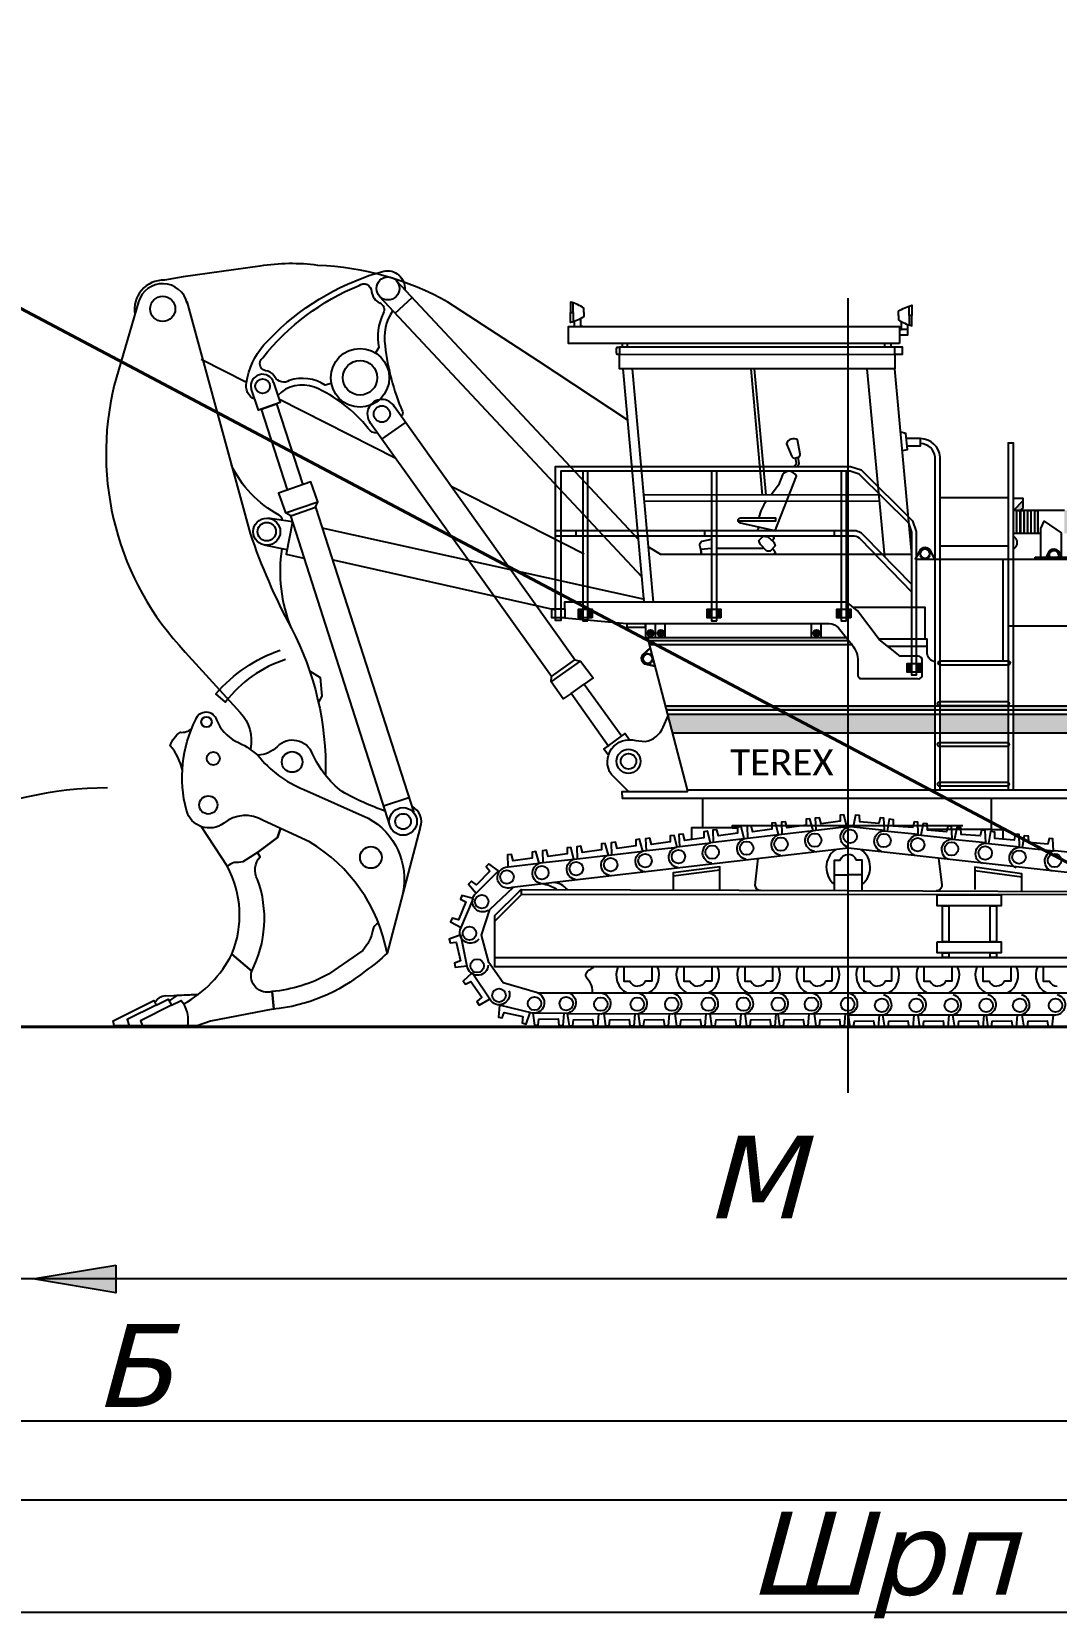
# Model space of a CAD drawing. Header units: millimetres. Extents: x -1138 to 1768, y 100 to 1081.
# Drawn here: x 1046.17 to 1077.08, y 644.19 to 692.06 of the extents above; entities that cross this region are included whole.
import ezdxf

# ---------------------------------------------------------------- set-up
doc = ezdxf.new("R2010")
doc.units = ezdxf.units.MM
doc.linetypes.add('ACAD_ISO04W100', pattern=[30, 24, -3, 0, -3])
for name, color, linetype in [('НАДЗЕМКА', 7, 'Continuous'), ('ТРАНСПОРТ', 7, 'Continuous'), ('Уступ', 7, 'Continuous')]:
    doc.layers.add(name, color=color, linetype=linetype)
doc.styles.get("Standard").update_dxf_attribs({"font": 'calibri.ttf'})
doc.styles.add('стиль1', font='verdanai.ttf', dxfattribs={"height": 2.5})

# ---------------------------------------------------------------- blocks, each defined once
blk = doc.blocks.new('A$C3CF263E0')
at = {"layer": 'ТРАНСПОРТ'}
blk.add_lwpolyline([(0.168, 0.167), (0.094, 0.222), (0.075, 0.201), (0.103, 0.166), (0.003, 0.062), (-0.036, 0.091), (-0.059, 0.069), (0, 0)], dxfattribs=at)
blk.add_lwpolyline([(0.09, -0.131, -0.821388), (-0.014, -0.014), (0.168, 0.167)], format="xyb", dxfattribs=at)
blk.add_circle((0.041, -0.064), 0.0509, dxfattribs=at)
blk = doc.blocks.new('A$C2AB452B3')
at = {"layer": 'ТРАНСПОРТ'}
h = blk.add_hatch(color=256, dxfattribs=at)
h.dxf.hatch_style = 1
h.paths.add_polyline_path([(7.291, 15.966), (7.137, 15.966), (7.137, 14.889), (7.291, 14.889)])
h.paths.add_polyline_path([(6.945, 15.584), (6.832, 15.584), (6.832, 14.889), (6.945, 14.889)])
h.paths.add_polyline_path([(6.613, 15.584), (6.523, 15.584), (6.523, 14.889), (6.613, 14.889)])
h.paths.add_polyline_path([(5.719, 15.584), (5.629, 15.584), (5.629, 14.889), (5.719, 14.889)])
h.paths.add_polyline_path([(5.42, 15.584), (5.3, 15.584), (5.3, 14.889), (5.42, 14.889)])
h.paths.add_polyline_path([(5.089, 15.584), (4.972, 15.584), (4.972, 14.889), (5.089, 14.889)])
h.paths.add_polyline_path([(5.266, 15.869), (4.99, 15.584), (5.178, 15.584), (5.266, 15.657)])
h = blk.add_hatch(color=256, dxfattribs=at)
h.dxf.hatch_style = 1
h.paths.add_polyline_path([(-8.141, 12.347), (-8.012, 12.347), (-8.012, 12.61), (-8.141, 12.61)])
h.paths.add_polyline_path([(-7.723, 12.61), (-7.852, 12.61), (-7.852, 12.347), (-7.723, 12.347)])
h = blk.add_hatch(color=256, dxfattribs=at)
h.dxf.hatch_style = 1
h.paths.add_polyline_path([(-4.258, 12.347), (-4.129, 12.347), (-4.129, 12.61), (-4.258, 12.61)])
h.paths.add_polyline_path([(-3.839, 12.61), (-3.969, 12.61), (-3.969, 12.347), (-3.839, 12.347)])
h = blk.add_hatch(color=256, dxfattribs=at)
h.dxf.hatch_style = 1
h.paths.add_polyline_path([(-0.342, 12.347), (-0.213, 12.347), (-0.213, 12.61), (-0.342, 12.61)])
h.paths.add_polyline_path([(0.076, 12.61), (-0.053, 12.61), (-0.053, 12.347), (0.076, 12.347)])
h = blk.add_hatch(color=256, dxfattribs=at)
h.dxf.hatch_style = 1
h.paths.add_polyline_path([(-5.865, 11.882, 1), (-6.069, 11.882, 1)])
h = blk.add_hatch(color=256, dxfattribs=at)
h.dxf.hatch_style = 1
h.paths.add_polyline_path([(-5.55, 11.882, 1), (-5.753, 11.882, 1)])
h = blk.add_hatch(color=256, dxfattribs=at)
h.dxf.hatch_style = 1
h.paths.add_polyline_path([(-0.855, 11.882, 1), (-1.059, 11.882, 1)])
h = blk.add_hatch(color=256, dxfattribs=at)
h.dxf.hatch_style = 1
h.paths.add_polyline_path([(1.907, 10.966), (1.777, 10.966), (1.777, 10.703), (1.907, 10.703)])
h.paths.add_polyline_path([(2.196, 10.966), (2.067, 10.966), (2.067, 10.703), (2.196, 10.703)])
h = blk.add_hatch(color=256, dxfattribs=at)
h.dxf.hatch_style = 1
h.paths.add_polyline_path([(17.066, 9.679), (15.385, 9.679), (15.385, 9.562), (17.066, 9.562)])
h.paths.add_polyline_path([(15.385, 9.679), (14.045, 9.679), (14.045, 9.562), (15.385, 9.562)])
h.paths.add_polyline_path([(13.945, 9.679), (7.728, 9.679), (7.728, 9.562), (13.945, 9.562)])
h.paths.add_polyline_path([(7.639, 9.679), (4.972, 9.679), (4.972, 9.562), (7.639, 9.562)])
h.paths.add_polyline_path([(4.82, 9.679), (2.775, 9.679), (2.775, 9.562), (4.82, 9.562)])
h.paths.add_polyline_path([(2.623, 9.679), (0, 9.679), (0, 9.562), (2.623, 9.562)])
h.paths.add_polyline_path([(0, 9.679), (-5.51, 9.679), (-5.48, 9.562), (0, 9.562)])
h = blk.add_hatch(color=256, dxfattribs=at)
h.dxf.hatch_style = 1
h.paths.add_polyline_path([(-4, 9.428), (-5.445, 9.428), (-5.299, 8.867), (-4, 8.867)])
h.paths.add_polyline_path([(0, 9.428), (-4, 9.428), (-4, 8.867), (0, 8.867)])
h.paths.add_polyline_path([(2.623, 9.428), (0, 9.428), (0, 8.867), (2.623, 8.867)])
h.paths.add_polyline_path([(4.82, 9.428), (2.775, 9.428), (2.775, 8.867), (4.82, 8.867)])
h.paths.add_polyline_path([(7.639, 9.428), (4.972, 9.428), (4.972, 8.867), (7.639, 8.867)])
h.paths.add_polyline_path([(13.945, 9.428), (7.728, 9.428), (7.728, 8.867), (13.945, 8.867)])
h.paths.add_polyline_path([(15.385, 9.428), (14.045, 9.428), (14.045, 8.867), (15.385, 8.867)])
h.paths.add_polyline_path([(17.066, 9.428), (15.385, 9.428), (15.385, 8.867), (17.066, 8.867)])
for points in [[(-6.649, 18.303), (-9.342, 20.086), (-12.079, 21.868, 0.118047), (-16, 22.977, 0.074309), (-17.748, 22.953), (-20.061, 22.629), (-20.629, 22.533, 0.471138), (-21.521, 21.495)], [(-17.904, 18.937, -0.350374), (-18.158, 19.443, -0.140595), (-17.631, 20.576, -0.125997), (-14.432, 22.677), (-14.015, 22.805, -0.500418), (-13.381, 22.25)], [(-15.595, 19.415), (-15.776, 19.368, 0.218295), (-16.864, 19.505, -0.43092), (-17.292, 19.599, 0.16189), (-17.507, 19.787, -0.744802), (-17.663, 20.191, -0.127594), (-14.759, 22.373, -0.596631), (-14.381, 22.194, 0.275996), (-14.135, 21.845, -0.424802), (-14.028, 21.529, 0.161303), (-14.166, 20.502), (-14.266, 20.339)], [(-21.409, 21.877), (-22.143, 19.365, 0.255345), (-20, 11.311), (-18.345, 9.486, -0.24454), (-18.033, 8.396)], [(-19.957, 21.891), (-18.045, 14.888, 0.040305), (-16.807, 12.037, -0.127052), (-15.769, 7.62)], [(-13.738, 21.615, 0.19965), (-13.973, 20.546, 0.07345), (-13.448, 18.567, -0.283672), (-13.486, 18.425)], [(-7.975, 21.56), (-7.975, 21.687, 0.083798), (-8.379, 21.869), (-8.379, 21.56), (-8.299, 21.56), (-8.299, 21.846)], [(-7.975, 21.56), (-7.975, 21.433, -0.083798), (-8.379, 21.251), (-8.379, 21.56), (-8.299, 21.56), (-8.299, 21.275)], [(1.514, 21.464), (1.514, 21.591, -0.083798), (1.918, 21.773), (1.918, 21.464), (1.839, 21.464), (1.839, 21.75)], [(1.514, 21.464), (1.514, 21.337, 0.083798), (1.918, 21.155), (1.918, 21.464), (1.839, 21.464), (1.839, 21.178)], [(-14.199, 17.919, -0.295948), (-14.48, 18.057, 0.125317), (-16.105, 19.301, 0.308094), (-17.21, 19.05)], [(2.775, 7.155), (2.775, 17.196), (2.775, 17.196, 0.38592), (2.182, 17.75)], [(2.623, 7.155), (2.623, 17.196, 0.378276), (2.18, 17.599)], [(-17.064, 15.287, 0.217489), (-17.172, 15.445, -0.16271), (-18.611, 16.96)], [(-2.21, 14.948), (-1.562, 16.619), (-1.562, 16.619), (-1.562, 16.619, 0.290385), (-1.773, 16.764, 0.211379), (-1.983, 16.662), (-2.105, 16.348), (-2.323, 16.058)], [(-2.465, 15.869, 0.1189), (-2.695, 15.373)], [(-2.201, 14.972), (-3.25, 15.203, -0.904518), (-3.25, 15.363), (-2.195, 15.363), (-2.195, 15.258), (-3.319, 15.258)], [(1.921, 13.349), (0.495, 14.811, 0.182084), (0.192, 14.972), (-8.827, 14.972)], [(1.921, 13.12), (0.377, 14.703, 0.17766), (0.181, 14.812), (-8.827, 14.812)], [(-4.129, 14.434), (-4.45, 14.402), (-4.425, 14.254), (-4.45, 14.402), (-4.473, 14.53, -0.379442), (-4.402, 14.654), (-4.129, 14.722)], [(2.052, 11.183), (1.921, 11.183), (1.568, 11.183), (0.936, 11.695), (0.28, 12.559), (0.28, 12.559), (0.28, 12.559), (0, 12.788, 0.180737), (-0.063, 12.812), (-4, 12.812), (-5.895, 12.812), (-8.556, 12.812), (-8.554, 12.339), (-6.683, 12.17)], [(-6.683, 12.17), (-0.573, 12.17, -0.200368), (-0.29, 12.037), (0.117, 11.525, -0.167262), (0.292, 11.041), (0.292, 10.621, 0.430228), (0.408, 10.511), (0.408, 10.511), (0.408, 10.511), (2.083, 10.511, 0.377022), (2.228, 10.584), (2.228, 11.096, 0.394434), (2.052, 11.183)], [(2.623, 11.01, -0.316179), (2.382, 11.263), (2.382, 11.696), (0.936, 11.696)], [(-16.977, 11.082, 0.156184), (-18.783, 9.804), (-19.077, 10.054, -0.131922), (-17.142, 11.369)], [(-12.918, 6.014), (-13.912, 2.23, 0.21643), (-16.254, 5.584), (-17.65, 6.232, 0.310778), (-18.84, 6.151, -0.538963), (-19.966, 6.538, -0.179514), (-19.686, 9.281, -0.732371), (-19.057, 9.266, 0.178747), (-18.483, 8.62, -0.081265), (-17.815, 8.201, 0.131237), (-16.422, 7.165), (-14.485, 6.301, -0.32974), (-13.437, 4.037)], [(-6.631, 7.1), (-7.147, 7.619, -0.703321), (-6.411, 8.641), (-6.127, 8.617, 0.275118), (-5.586, 9.05), (-5.434, 9.387)], [(-20.087, 7.747, 0.124555), (-20.456, 8.484, -0.188127), (-20.148, 8.892, 0.221721), (-19.809, 9.003)], [(-13.968, 6.512, -0.044741), (-15.267, 7.102, -0.131416), (-16.158, 8.242, 0.540848), (-17.227, 8.453, -0.18181), (-17.815, 8.201)], [(-13.912, 2.23, -0.054478), (-14.567, 1.696, -0.150848), (-17.36, 0.534), (-19.237, 0.171), (-19.643, 0.037), (-22.142, 0.037), (-22.181, 0.188), (-20.952, 0.796), (-20.882, 0.656), (-20.513, 0.839), (-20.421, 0.653), (-20.124, 0.799), (-20.049, 0.695, 0.149091), (-18.596, 2.196, 0.225698), (-18.732, 4.841), (-19.508, 6.041)], [(-14.169, 3.131, 0.267632), (-14.338, 2.926, -0.130298), (-14.649, 2.308), (-15.68, 1.593, -0.102255), (-17.381, 1.067), (-17.333, 0.537), (-17.381, 1.067, -0.590725), (-17.997, 1.684), (-18.596, 2.196), (-17.997, 1.684, 0.207451), (-17.817, 4.446, -0.32437), (-17.746, 5.134), (-17.821, 5.261), (-17.22, 5.721), (-17.127, 5.989), (-17.22, 5.721), (-17.821, 5.261), (-18.262, 4.983), (-18.262, 4.983, -0.053615), (-18.523, 4.959, 0.131455), (-18.732, 4.841)], [(-3.078, 5.062, -0.821388), (-3.116, 5.687), (-2.099, 5.808)], [(-2.041, 5.183, -0.821388), (-2.079, 5.808), (-1.061, 5.928)], [(-1.021, 5.303, -0.821388), (-1.059, 5.929), (-0.041, 6.049)], [(-0.026, 5.427, -0.821388), (0.074, 6.045), (1.093, 5.939)], [(0.993, 5.302, -0.821388), (1.093, 5.92), (2.112, 5.814)], [(2.012, 5.177, -0.821388), (2.112, 5.795), (3.131, 5.689)], [(-7.178, 4.563, -0.821388), (-7.216, 5.188), (-6.198, 5.308)], [(-6.14, 4.683, -0.821388), (-6.178, 5.309), (-5.161, 5.429)], [(-5.134, 4.806, -0.821388), (-5.172, 5.431), (-4.155, 5.552)], [(-4.116, 4.941, -0.821388), (-4.154, 5.567), (-3.136, 5.687)], [(3.031, 5.052, -0.821388), (3.131, 5.67), (4.15, 5.564)], [(4.049, 4.927, -0.821388), (4.15, 5.546), (5.169, 5.439)], [(5.068, 4.802, -0.821388), (5.169, 5.421), (6.188, 5.314)], [(6.14, 4.701, -0.821388), (6.24, 5.32), (7.259, 5.213)], [(-10.15, 4.212, -1.05673), (-10.345, 4.819), (-9.327, 4.939)], [(-9.228, 4.319, -0.855154), (-9.291, 4.947), (-8.274, 5.067)], [(-8.216, 4.442, -0.821388), (-8.254, 5.067), (-7.236, 5.187)], [(-2.723, 5.09), (-2.82, 4.277, 0.399085), (-2.647, 4.125)], [(-0.418, 4.118), (-0.418, 5.037), (-0.245, 5.037, -0.320494), (0, 5.204)], [(0.418, 4.115), (0.418, 5.037), (0.245, 5.037, 0.320494), (0, 5.204)], [(2.723, 5.09), (2.82, 4.277, -0.452531), (2.653, 4.105)], [(-10.859, 3.514, -0.821388), (-11.276, 3.982), (-10.55, 4.706)], [(-7.711, 1.026, 0.139131), (-7.781, 1.339), (-7.886, 1.472, -0.501995), (-7.801, 1.725, 0.156712), (-7.683, 1.817)], [(-6.772, 1.817), (-6.772, 1.386), (-6.586, 1.386, 0.322264), (-6.351, 1.228)], [(-5.93, 1.817), (-5.93, 1.386), (-6.117, 1.386, -0.322264), (-6.351, 1.228)], [(-4.96, 1.817), (-4.96, 1.386), (-4.774, 1.386, 0.322264), (-4.54, 1.228)], [(-4.119, 1.817), (-4.119, 1.386), (-4.305, 1.386, -0.322264), (-4.54, 1.228)], [(-3.124, 1.817), (-3.124, 1.386), (-2.938, 1.386, 0.322264), (-2.703, 1.228)], [(-2.283, 1.817), (-2.283, 1.386), (-2.469, 1.386, -0.322264), (-2.703, 1.228)], [(-1.335, 1.817), (-1.335, 1.386), (-1.148, 1.386, 0.322264), (-0.914, 1.228)], [(-0.493, 1.817), (-0.493, 1.386), (-0.68, 1.386, -0.322264), (-0.914, 1.228)], [(0.466, 1.817), (0.466, 1.386), (0.653, 1.386, 0.322264), (0.887, 1.228)], [(1.308, 1.817), (1.308, 1.386), (1.121, 1.386, -0.322264), (0.887, 1.228)], [(2.283, 1.817), (2.283, 1.386), (2.47, 1.386, 0.322264), (2.704, 1.228)], [(3.125, 1.817), (3.125, 1.386), (2.938, 1.386, -0.322264), (2.704, 1.228)], [(4.06, 1.817), (4.06, 1.386), (4.247, 1.386, 0.322264), (4.481, 1.228)], [(4.902, 1.817), (4.902, 1.386), (4.715, 1.386, -0.322264), (4.481, 1.228)], [(5.884, 1.817), (5.884, 1.386), (6.071, 1.386, 0.322264), (6.305, 1.228)], [(-8.455, 1.034, -0.821388), (-8.494, 0.409), (-9.518, 0.414)], [(-7.411, 1.016, -0.821388), (-7.45, 0.39), (-8.475, 0.396)], [(-6.311, 1.016, -0.821388), (-6.35, 0.39), (-7.375, 0.396)], [(-5.272, 1.016, -0.821388), (-5.311, 0.39), (-6.336, 0.396)], [(-4.167, 1.016, -0.821388), (-4.206, 0.39), (-5.231, 0.396)], [(-3.11, 1.016, -0.821388), (-3.149, 0.39), (-4.174, 0.396)], [(-2.06, 1.016, -0.821388), (-2.099, 0.39), (-3.124, 0.396)], [(-1.058, 1.016, -0.821388), (-1.097, 0.39), (-2.122, 0.396)], [(0.036, 1.016, -0.821388), (-0.003, 0.39), (-1.028, 0.396)], [(1.063, 0.98, -0.821388), (1.024, 0.354), (-0.001, 0.36)], [(2.102, 0.98, -0.821388), (2.063, 0.354), (1.038, 0.36)], [(3.161, 0.98, -0.821388), (3.122, 0.354), (2.098, 0.36)], [(4.214, 0.98, -0.821388), (4.175, 0.354), (3.15, 0.36)], [(5.225, 0.98, -0.821388), (5.186, 0.354), (4.162, 0.36)], [(6.305, 0.98, -0.821388), (6.266, 0.354), (5.241, 0.36)]]:
    blk.add_lwpolyline(points, format="xyb", dxfattribs=at)
for points in [[(-6.325, 14.702), (-13.63, 22.516)], [(-6.223, 13.576), (-14.137, 22.041)], [(-13.665, 21.537), (-13.158, 22.011)], [(-8.254, 21.138), (-8.01, 21.138), (-8.068, 21.138), (-8.068, 21.376)], [(-8.254, 21.132), (-8.254, 21.29)], [(1.794, 21.041), (1.549, 21.041), (1.607, 21.041), (1.607, 21.28)], [(1.549, 20.878), (1.794, 20.878), (1.794, 21.194)], [(-6.809, 20.51), (-6.809, 20.618)], [(-6.657, 20.51), (-6.657, 20.618)], [(1.105, 20.51), (1.105, 20.618)], [(1.298, 20.51), (1.298, 20.618)], [(-18.158, 19.443), (-19.52, 20.135)], [(1.408, 20.3), (1.637, 20.3), (1.637, 20.51), (-6.899, 20.51), (-6.899, 20.286), (-6.967, 20.286), (-6.994, 20.345), (-6.994, 20.461), (-6.967, 20.51), (-6.899, 20.51)], [(1.921, 14.254), (1.408, 19.853), (-6.899, 19.853), (-6.899, 20.286), (1.408, 20.3), (1.408, 19.853)], [(1.408, 20.3), (1.408, 20.51)], [(-6.155, 12.812), (-6.788, 19.853)], [(-5.879, 12.812), (-6.512, 19.853)], [(-2.586, 16.04), (-2.932, 19.853)], [(-2.479, 16.049), (-2.824, 19.853)], [(1.105, 14.186), (0.569, 19.853)], [(-17.335, 19.443), (-17.143, 18.837), (-17.791, 18.612), (-18.017, 19.261)], [(-16.915, 16.201), (-17.698, 18.644), (-17.25, 18.8), (-16.459, 16.359)], [(-13.653, 17.155), (-17.177, 18.945)], [(-8.253, 11.073), (-13.741, 18.783)], [(-8.95, 10.575), (-14.421, 18.229)], [(-14.066, 17.733), (-13.369, 18.231)], [(1.634, 17.391), (1.787, 17.419), (1.74, 17.91), (1.583, 17.95)], [(1.776, 17.533), (2.18, 17.53), (2.18, 17.755), (1.755, 17.755)], [(4.82, 17.621), (4.82, 17.621), (4.82, 7.155)], [(4.82, 17.621), (4.972, 17.621)], [(4.972, 17.621), (4.972, 17.621), (4.972, 7.155)], [(2.052, 14.104), (2.052, 10.611), (1.921, 10.611), (1.921, 14.924), (1.83, 15.198), (0.328, 16.683), (0.055, 16.764), (-8.674, 16.764), (-8.674, 12.262), (-8.827, 12.262), (-8.827, 16.906), (0.065, 16.906), (0.391, 16.809), (1.942, 15.275), (2.052, 14.947), (2.052, 14.104)], [(-1.633, 16.906), (-1.564, 17.014), (-1.588, 17.173)], [(-1.542, 16.906), (-1.484, 16.997), (-1.512, 17.19)], [(-16.819, 15.422), (-16.979, 15.509), (-16, 15.844), (-16.209, 16.446), (-17.184, 16.108), (-16.979, 15.509)], [(-7.964, 14.266), (-11.976, 16.303)], [(-16.075, 15.678), (-16, 15.844)], [(-6.154, 16.061), (0.946, 16.056)], [(-6.154, 15.872), (0.946, 15.867)], [(2.775, 15.974), (4.82, 15.974)], [(4.972, 15.955), (5.266, 15.955), (5.266, 15.657), (5.178, 15.584)], [(5.266, 15.869), (4.99, 15.584)], [(-16.767, 15.244), (-17.506, 15.351)], [(-13.824, 6.062), (-16.819, 15.422), (-16.075, 15.678), (-13.109, 6.468)], [(6.523, 15.584), (4.972, 15.584)], [(-16.762, 15.243), (-16.767, 15.244), (-16.958, 14.26), (-16.427, 14.14), (-16.409, 14.139)], [(-6.14, 12.893), (-15.872, 15.047)], [(-8.211, 14.812), (-8.211, 14.972)], [(-4.328, 14.812), (-4.328, 14.972)], [(-2.742, 14.972), (-2.684, 15.088)], [(-0.412, 14.812), (-0.412, 14.972)], [(5.813, 14.889), (4.972, 14.889)], [(5.813, 14.179), (5.813, 15.043), (5.912, 15.258), (6.424, 14.906), (6.424, 14.2)], [(-16.932, 14.396), (-17.62, 14.541)], [(1.921, 14.254), (-5.653, 14.254), (-6.036, 14.489)], [(-2.562, 14.434), (-3.969, 14.434)], [(-2.299, 14.672), (-2.233, 14.749), (-2.277, 14.812)], [(-2.277, 14.431), (-2.19, 14.319), (-2.272, 14.254)], [(2.775, 14.512), (4.82, 14.512)], [(-15.565, 14.094), (-15.536, 14.093), (-8.827, 12.584)], [(-4.854, 7.155), (13.945, 7.155), (13.945, 14.104), (2.052, 14.104)], [(4.67, 11.047), (4.67, 14.104)], [(14.045, 14.104), (14.045, 6.866), (16.478, 6.866), (17.066, 8.867), (17.066, 12.094), (4.8, 12.094)], [(2.321, 11.696), (2.321, 12.658), (0.159, 12.658)], [(-6.683, 12.17), (-6.683, 12.063), (-6.12, 12.063), (-6.12, 12.17), (-6.12, 12.063), (-6.12, 11.753), (-5.523, 11.753), (-5.523, 12.17)], [(-5.815, 11.753), (-5.815, 12.17)], [(-1.105, 11.753), (-1.105, 12.17)], [(-0.812, 11.753), (-0.812, 12.17)], [(-6.025, 11.662), (-6.025, 11.753)], [(-4.854, 7.155), (-6.025, 11.662), (0.008, 11.662)], [(0.138, 11.525), (-5.99, 11.525)], [(-5.523, 11.753), (-0.065, 11.753)], [(-8.962, 10.411), (-8.95, 10.575), (-8.253, 11.073), (-8.078, 11.038)], [(-8.359, 10.064), (-8.597, 9.896), (-8.962, 10.411), (-8.078, 11.038), (-7.696, 10.534), (-7.969, 10.341), (-6.831, 8.776)], [(2.382, 11.479), (1.202, 11.479)], [(-16.25, 10.741), (-15.931, 10.546), (-15.878, 9.983), (-15.985, 9.798)], [(-8.359, 10.064), (-7.969, 10.341)], [(-7.221, 8.456), (-8.359, 10.064)], [(17.066, 9.679), (-5.51, 9.679)], [(17.066, 9.562), (-5.48, 9.562)], [(17.066, 9.428), (-5.445, 9.428)], [(-7.241, 8.208), (-7.373, 8.382), (-6.73, 8.85), (-6.597, 8.667)], [(17.066, 8.867), (-5.299, 8.867)], [(-14.02, 6.675), (-13.255, 6.921)], [(13.358, 7.155), (13.358, 6.888), (-6.813, 6.888), (-6.823, 7.1), (-4.854, 7.1), (-4.854, 7.155)], [(-4.387, 6.008), (-4.387, 6.888)], [(4.31, 6.888), (4.31, 5.955), (4.664, 5.955), (4.664, 5.658)], [(-1.061, 5.928), (-1.156, 6.281), (-1.268, 6.265), (-1.268, 6.087), (-1.839, 6.006), (-1.888, 6.191), (-2.015, 6.179), (-2.001, 5.817)], [(-0.041, 6.049), (-0.136, 6.401), (-0.248, 6.386), (-0.248, 6.207), (-0.819, 6.127), (-0.868, 6.312), (-0.995, 6.3), (-0.981, 5.938)], [(1.093, 5.939), (1.078, 6.303), (0.966, 6.313), (0.926, 6.138), (0.351, 6.186), (0.344, 6.377), (0.218, 6.393), (0.151, 6.037)], [(2.112, 5.814), (2.097, 6.179), (1.985, 6.188), (1.945, 6.013), (1.37, 6.061), (1.363, 6.252), (1.237, 6.268), (1.17, 5.912)], [(-5.161, 5.429), (-5.256, 5.781), (-5.368, 5.766), (-5.368, 5.587), (-5.939, 5.507), (-5.988, 5.692), (-6.115, 5.68), (-6.101, 5.318)], [(-4.155, 5.552), (-4.25, 5.904), (-4.361, 5.889), (-4.361, 5.71), (-4.933, 5.63), (-4.982, 5.815), (-5.109, 5.802), (-5.095, 5.441)], [(3.453, 6.065), (-3.497, 6.065), (-3.497, 6.008), (-3.328, 6.008), (-4.726, 6.008), (-4.726, 5.644)], [(-3.136, 5.687), (-3.232, 6.039), (-3.343, 6.024), (-3.343, 5.845), (-3.914, 5.765), (-3.964, 5.95), (-4.09, 5.938), (-4.077, 5.576)], [(-2.099, 5.808), (-2.194, 6.16), (-2.305, 6.145), (-2.305, 5.966), (-2.877, 5.886), (-2.926, 6.071), (-3.053, 6.058), (-3.039, 5.696)], [(3.131, 5.689), (3.115, 6.054), (3.004, 6.063), (2.964, 5.889), (2.389, 5.936), (2.382, 6.127), (2.256, 6.143), (2.189, 5.787)], [(4.31, 5.955), (2.42, 5.955)], [(4.15, 5.564), (4.134, 5.929), (4.022, 5.938), (3.983, 5.764), (3.408, 5.811), (3.401, 6.003), (3.274, 6.018), (3.208, 5.662)], [(5.169, 5.439), (5.153, 5.804), (5.041, 5.813), (5.002, 5.639), (4.427, 5.686), (4.42, 5.878), (4.293, 5.893), (4.227, 5.537)], [(6.188, 5.314), (6.172, 5.679), (6.06, 5.689), (6.021, 5.514), (5.446, 5.561), (5.438, 5.753), (5.312, 5.769), (5.246, 5.413)], [(-9.327, 4.939), (-9.423, 5.291), (-9.534, 5.276), (-9.534, 5.097), (-10.105, 5.017), (-10.155, 5.202), (-10.281, 5.19), (-10.268, 4.828)], [(9.136, 4.378), (0, 5.392), (-10.15, 4.212)], [(-8.274, 5.067), (-8.369, 5.419), (-8.48, 5.404), (-8.48, 5.225), (-9.052, 5.145), (-9.101, 5.33), (-9.228, 5.318), (-9.214, 4.956)], [(-7.236, 5.187), (-7.332, 5.54), (-7.443, 5.525), (-7.443, 5.346), (-8.014, 5.265), (-8.063, 5.451), (-8.19, 5.438), (-8.177, 5.076)], [(-6.198, 5.308), (-6.294, 5.661), (-6.405, 5.645), (-6.405, 5.466), (-6.976, 5.386), (-7.026, 5.571), (-7.152, 5.559), (-7.139, 5.197)], [(-10.55, 4.706), (-10.843, 4.924), (-10.921, 4.843), (-10.81, 4.702), (-11.21, 4.286), (-11.363, 4.401), (-11.455, 4.313), (-11.221, 4.037)], [(-3.871, 4.129), (-3.871, 4.832), (-5.277, 4.65), (-5.277, 4.133)], [(5.234, 4.092), (5.234, 4.621), (3.824, 4.817), (3.824, 4.148)], [(-5.277, 4.555), (-3.871, 4.737)], [(-0.418, 4.592), (0, 4.592)], [(0.418, 4.592), (0, 4.592)], [(3.824, 4.722), (5.234, 4.526)], [(-9.371, 1.026), (-10.412, 1.327), (-10.839, 1.941), (-11.06, 2.772), (-10.817, 3.539), (-10.094, 4.218)], [(-10.657, 3.192), (-10.657, 3.361), (-9.92, 4.1), (-9.854, 4.148)], [(-10.657, 2.094), (-10.657, 3.192), (-9.854, 3.994)], [(-20.597, 0.936), (-19.616, 0.977), (-20.259, 0.95), (-20.49, 0.791)], [(-9.371, 1.026), (9.402, 1.026)], [(-20.882, 0.656), (-21.751, 0.226), (-21.698, 0.037)], [(-20.421, 0.653), (-21.347, 0.181), (-21.289, 0.037)], [(7.484, 0), (-10.11, 0)], [(-9.518, 0.414), (-9.467, 0.052), (-9.354, 0.054), (-9.333, 0.232), (-8.756, 0.241), (-8.729, 0.051), (-8.602, 0.048), (-8.571, 0.409)], [(-8.475, 0.396), (-8.423, 0.034), (-8.311, 0.036), (-8.289, 0.213), (-7.712, 0.223), (-7.686, 0.033), (-7.559, 0.03), (-7.528, 0.391)], [(-7.375, 0.396), (-7.323, 0.034), (-7.211, 0.036), (-7.189, 0.213), (-6.612, 0.223), (-6.586, 0.033), (-6.459, 0.03), (-6.428, 0.391)], [(-6.336, 0.396), (-6.284, 0.034), (-6.172, 0.036), (-6.15, 0.213), (-5.573, 0.223), (-5.547, 0.033), (-5.42, 0.03), (-5.389, 0.391)], [(-5.231, 0.396), (-5.179, 0.034), (-5.067, 0.036), (-5.045, 0.213), (-4.468, 0.223), (-4.442, 0.033), (-4.315, 0.03), (-4.284, 0.391)], [(-4.174, 0.396), (-4.122, 0.034), (-4.01, 0.036), (-3.988, 0.213), (-3.411, 0.223), (-3.385, 0.033), (-3.258, 0.03), (-3.227, 0.391)], [(-3.124, 0.396), (-3.073, 0.034), (-2.96, 0.036), (-2.938, 0.213), (-2.361, 0.223), (-2.335, 0.033), (-2.208, 0.03), (-2.177, 0.391)], [(-2.122, 0.396), (-2.07, 0.034), (-1.958, 0.036), (-1.936, 0.213), (-1.359, 0.223), (-1.333, 0.033), (-1.206, 0.03), (-1.175, 0.391)], [(-1.028, 0.396), (-0.976, 0.034), (-0.864, 0.036), (-0.842, 0.213), (-0.265, 0.223), (-0.239, 0.033), (-0.112, 0.03), (-0.081, 0.391)], [(-0.001, 0.36), (0.051, -0.002), (0.163, 0), (0.185, 0.178), (0.762, 0.187), (0.788, -0.003), (0.915, -0.006), (0.946, 0.355)], [(1.038, 0.36), (1.089, -0.002), (1.202, 0), (1.224, 0.178), (1.801, 0.187), (1.827, -0.003), (1.954, -0.006), (1.985, 0.355)], [(2.098, 0.36), (2.149, -0.002), (2.261, 0), (2.283, 0.178), (2.86, 0.187), (2.887, -0.003), (3.014, -0.006), (3.045, 0.355)], [(3.15, 0.36), (3.202, -0.002), (3.314, 0), (3.336, 0.178), (3.913, 0.187), (3.939, -0.003), (4.066, -0.006), (4.097, 0.355)], [(4.162, 0.36), (4.213, -0.002), (4.325, 0), (4.347, 0.178), (4.924, 0.187), (4.951, -0.003), (5.078, -0.006), (5.109, 0.355)], [(5.241, 0.36), (5.293, -0.002), (5.405, 0), (5.427, 0.178), (6.004, 0.187), (6.03, -0.003), (6.157, -0.006), (6.188, 0.355)]]:
    blk.add_lwpolyline(points, dxfattribs=at)
at = {"layer": 'ТРАНСПОРТ', "linetype": 'ACAD_ISO04W100'}
blk.add_lwpolyline([(0, -1.983), (0, 21.984)], dxfattribs=at)
at = {"layer": 'ТРАНСПОРТ'}
for points in [[(1.549, 20.618), (-8.44, 20.618), (-8.44, 21.138), (1.549, 21.138)], [(-7.852, 12.255), (-7.852, 16.764), (-8.012, 16.764), (-8.012, 12.255)], [(-3.969, 12.255), (-3.969, 16.764), (-4.129, 16.764), (-4.129, 12.255)], [(-0.053, 12.255), (-0.053, 16.764), (-0.213, 16.764), (-0.213, 12.255)], [(5.178, 14.889), (5.089, 14.889), (5.089, 15.584), (5.178, 15.584)], [(5.3, 14.889), (5.21, 14.889), (5.21, 15.584), (5.3, 15.584)], [(5.51, 14.889), (5.42, 14.889), (5.42, 15.584), (5.51, 15.584)], [(5.719, 14.889), (5.629, 14.889), (5.629, 15.584), (5.719, 15.584)], [(-2.453, 14.351), (-2.66, 14.562), (-2.702, 14.679), (-2.568, 14.812), (-2.427, 14.784), (-2.249, 14.628), (-2.2, 14.511), (-2.354, 14.35)], [(5.64, 14.179), (6.586, 14.179), (6.586, 14.104), (5.64, 14.104)], [(-8.554, 12.345), (-8.94, 12.345), (-8.94, 12.611), (-8.554, 12.611)], [(-7.723, 12.347), (-8.141, 12.347), (-8.141, 12.61), (-7.723, 12.61)], [(-3.839, 12.347), (-4.258, 12.347), (-4.258, 12.61), (-3.839, 12.61)], [(0.076, 12.347), (-0.342, 12.347), (-0.342, 12.61), (0.076, 12.61)], [(2.196, 10.703), (1.777, 10.703), (1.777, 10.966), (2.196, 10.966)], [(6.767, 3.988), (-9.854, 3.994), (-9.854, 4.148), (0, 4.117), (6.767, 4.086)], [(2.678, 3.988), (4.613, 3.988), (4.613, 3.655), (2.678, 3.655)], [(3.035, 2.57), (2.846, 2.57), (2.846, 3.655), (3.035, 3.655)], [(4.472, 2.57), (4.282, 2.57), (4.282, 3.655), (4.472, 3.655)], [(2.678, 2.57), (4.613, 2.57), (4.613, 2.237), (2.678, 2.237)], [(-10.657, 2.094), (6.943, 2.094), (6.943, 1.817), (-10.657, 1.817)], [(3.035, 2.094), (2.846, 2.094), (2.846, 2.237), (3.035, 2.237)], [(4.472, 2.094), (4.282, 2.094), (4.282, 2.237), (4.472, 2.237)]]:
    blk.add_lwpolyline(points, close=True, dxfattribs=at)
for points in [[(-1.625, 17.162), (-1.485, 17.197, 0.237811), (-1.449, 17.284), (-1.53, 17.71, 0.498851), (-1.864, 17.595), (-1.699, 17.211, 0.262235)], [(2.778, 11.047), (2.778, 11.047), (4.843, 11.047, -0.599727), (4.843, 10.92), (2.778, 10.92, -0.970569)], [(2.755, 9.818), (2.755, 9.818), (4.82, 9.818, -0.599727), (4.82, 9.691), (2.755, 9.691, -0.970569)], [(2.755, 8.587), (2.755, 8.587), (4.82, 8.587, -0.599727), (4.82, 8.46), (2.755, 8.46, -0.970569)], [(2.755, 7.389), (2.755, 7.389), (4.82, 7.389, -0.599727), (4.82, 7.262), (2.755, 7.262, -0.970569)]]:
    blk.add_lwpolyline(points, format="xyb", close=True, dxfattribs=at)
at = {"layer": 'ТРАНСПОРТ', "lineweight": 30}
for points in [[(2.023, 14.104), (2.189, 14.412, -0.413375), (2.458, 14.406), (2.612, 14.104)], [(5.978, 14.179), (6.076, 14.361, -0.413375), (6.345, 14.354), (6.474, 14.104)], [(-5.823, 10.883), (-6.143, 10.952, -0.413375), (-6.211, 11.213), (-5.968, 11.441)]]:
    blk.add_lwpolyline(points, format="xyb", dxfattribs=at)
at = {"layer": 'ТРАНСПОРТ'}
for centre, radius in [((-13.885, 22.281), 0.347), ((-20.681, 21.665), 0.379), ((-14.729, 19.587), 0.883), ((-14.729, 19.587), 0.521), ((-17.668, 19.333), 0.221), ((-14.07, 18.493), 0.247), ((-17.543, 14.942), 0.409), ((-17.543, 14.942), 0.279), ((-5.967, 11.882), 0.102), ((-5.651, 11.882), 0.102), ((-0.957, 11.882), 0.102), ((-19.36, 9.201), 0.157), ((-19.155, 8.1), 0.197), ((-16.777, 7.996), 0.311), ((-6.628, 8.015), 0.363), ((-6.628, 8.015), 0.234), ((-19.307, 6.699), 0.274), ((-13.429, 6.2), 0.418), ((-13.429, 6.2), 0.235), ((-1.01, 5.637), 0.204), ((0.058, 5.749), 0.204), ((1.077, 5.624), 0.204), ((-14.402, 5.115), 0.327), ((-5.123, 5.139), 0.204), ((-4.105, 5.275), 0.204), ((-3.067, 5.395), 0.204), ((-2.03, 5.516), 0.204), ((2.095, 5.5), 0.204), ((3.114, 5.375), 0.204), ((4.133, 5.25), 0.204), ((5.152, 5.125), 0.204), ((-9.242, 4.654), 0.204), ((-8.205, 4.775), 0.204), ((-7.167, 4.896), 0.204), ((-6.13, 5.017), 0.204), ((6.224, 5.024), 0.204), ((-10.296, 4.527), 0.204), ((-11.057, 3.783), 0.204), ((-8.506, 0.704), 0.204), ((-7.463, 0.686), 0.204), ((-6.363, 0.686), 0.204), ((-5.324, 0.686), 0.204), ((-4.219, 0.686), 0.204), ((-3.162, 0.686), 0.204), ((-2.112, 0.686), 0.204), ((-1.11, 0.686), 0.204), ((-0.016, 0.686), 0.204), ((1.011, 0.65), 0.204), ((2.05, 0.65), 0.204), ((3.11, 0.65), 0.204), ((4.162, 0.65), 0.204), ((5.174, 0.65), 0.204), ((6.253, 0.65), 0.204)]:
    blk.add_circle(centre, radius, dxfattribs=at)
at = {"layer": 'ТРАНСПОРТ', "lineweight": 30}
for centre in [(2.318, 14.282), (-6.053, 11.112)]:
    blk.add_circle(centre, 0.147, dxfattribs=at)
at = {"layer": 'ТРАНСПОРТ'}
for centre, radius, start, end in [((-20.681, 21.665), 0.759, 13.1947, 163.712), ((-17.672, 19.338), 0.353, 17.2297, 192.5386), ((-17.668, 19.333), 0.351, 16.9099, 18.2182), ((-14.07, 18.493), 0.439, 29.4168, 216.969), ((-12.587, 13.745), 4.553, 171.3603, 202.0344), ((4.908, 14.611), 0.193, 289.449, 70.551), ((-13.371, 6.204), 0.492, 337.2239, 65.5443), ((0, 4.814), 0.662, 126.7134, 230.9051), ((0, 4.814), 0.662, 309.0949, 53.797), ((-9.422, 3.171), 1.161, 57.2546, 80.9443), ((-8.918, 3.786), 0.572, 39.1647, 87.4013), ((-6.378, 1.57), 0.622, 156.6749, 241.1433), ((-6.325, 1.57), 0.622, 298.8567, 23.3251), ((-4.566, 1.57), 0.622, 156.6749, 241.1433), ((-4.513, 1.57), 0.622, 298.8567, 23.3251), ((-2.73, 1.57), 0.622, 156.6749, 241.1433), ((-2.677, 1.57), 0.622, 298.8567, 23.3251), ((-0.941, 1.57), 0.622, 156.6749, 241.1433), ((-0.888, 1.57), 0.622, 298.8567, 23.3251), ((0.861, 1.57), 0.622, 156.6749, 241.1433), ((0.914, 1.57), 0.622, 298.8567, 23.3251), ((2.678, 1.57), 0.622, 156.6749, 241.1433), ((2.73, 1.57), 0.622, 298.8567, 23.3251), ((4.455, 1.57), 0.622, 156.6749, 241.1433), ((4.508, 1.57), 0.622, 298.8567, 23.3251), ((6.279, 1.57), 0.622, 156.6749, 241.1433), ((-20.581, 0.563), 0.373, 92.4001, 154.0677), ((-20.804, 0.215), 0.895, 348.538, 32.4099)]:
    blk.add_arc(centre, radius, start, end, dxfattribs=at)
at = {"layer": 'ТРАНСПОРТ', "lineweight": 30}
blk.add_arc((6.205, 14.231), 0.147, 339.2622, 200.7378, dxfattribs=at)
at = {"layer": 'ТРАНСПОРТ'}
for p, xscale, yscale, zscale, rotation in [((-11.675, 3.002), 4, 4, 4, 21.99840157048111), ((-11.498, 1.848), 3.999999999999998, 3.999999999999998, 3.999999999999998, 56.96294861454362), ((-10.818, 0.841), 4, 4, 4, 78.93553117863812), ((-9.599, 0.433), 4, 4, 4, 121.3190483678764)]:
    blk.add_blockref('A$C3CF263E0', p, dxfattribs=dict(at, xscale=xscale, yscale=yscale, zscale=zscale, rotation=rotation))
at = {"layer": 'ТРАНСПОРТ', "insert": (-3.563, 8.381), "char_height": 0.7931, "attachment_point": 1}
blk.add_mtext_dynamic_manual_height_columns('TEREX', width=1.68594, gutter_width=12.5, heights=[0.266], dxfattribs=at)

msp = doc.modelspace()

# ---------------------------------------------------------------- hatches: boundary and pattern name
at = {"layer": 'Уступ'}
h = msp.add_hatch(color=256, dxfattribs=at)
h.dxf.hatch_style = 1
h.paths.add_polyline_path([(1048.704, 654.431), (1046.204, 654.43), (1046.204, 654.431), (1048.704, 654.847)])
h.paths.add_polyline_path([(1048.704, 654.014), (1046.204, 654.43), (1048.704, 654.431)])
h = msp.add_hatch(color=256, dxfattribs=at)
h.dxf.hatch_style = 1
h.paths.add_polyline_path([(1048.704, 654.431), (1046.204, 654.43), (1046.204, 654.431), (1048.704, 654.847)])
h.paths.add_polyline_path([(1048.704, 654.014), (1046.204, 654.43), (1048.704, 654.431)])

# ---------------------------------------------------------------- linework, layer by layer
at = {"layer": 'НАДЗЕМКА', "lineweight": 40}
for points in [[(984.292, 705.304), (996.333, 705.304), (1005.199, 662.034), (1121.297, 662.034), (1125.796, 660.156), (1129.727, 662.034), (1142.058, 662.034), (1145.598, 648.549)], [(999.972, 687.542), (1031.961, 691.05), (1086.781, 662.034)]]:
    msp.add_lwpolyline(points, dxfattribs=at)
at = {"layer": 'НАДЗЕМКА'}
for points in [[(984.292, 705.304), (984.292, 644.382), (1145.598, 644.382), (1145.598, 648.549)], [(999.972, 687.542), (1031.961, 691.05), (1086.781, 662.034)], [(1121.297, 662.034), (989.351, 662.034)], [(1086.924, 654.431), (1005.199, 654.431)], [(1086.781, 650.14), (1005.199, 650.14)], [(1142.058, 647.762), (1005.199, 647.762)]]:
    msp.add_lwpolyline(points, dxfattribs=at)
at = {"layer": 'Уступ'}
msp.add_lwpolyline([(1048.704, 654.847), (1048.704, 654.014), (1046.204, 654.431), (1048.704, 654.847)], close=True, dxfattribs=at)
msp.add_lwpolyline([(1048.704, 654.847), (1048.704, 654.014), (1046.204, 654.431), (1048.704, 654.847)], close=True, dxfattribs=at)
msp.add_arc((1048.47, 658.124), 11.122, 90.0642, 115.6143, dxfattribs=at)

# ---------------------------------------------------------------- block references
at = {"layer": 'НАДЗЕМКА', "color": 5}
msp.add_blockref('A$C2AB452B3', (1070.801, 662.034), dxfattribs=at)

# ---------------------------------------------------------------- texts
at = {"layer": 'Уступ', "char_height": 2.5, "attachment_point": 1, "style": 'стиль1'}
for s, insert in [('М', (1066.473, 658.759)), ('Б', (1048.041, 653.071)), ('Шрп', (1067.783, 647.408))]:
    msp.add_mtext_dynamic_manual_height_columns(s, width=3.90378, gutter_width=12.5, heights=[0], dxfattribs=dict(at, insert=insert))

doc.saveas('drawing.dxf')
